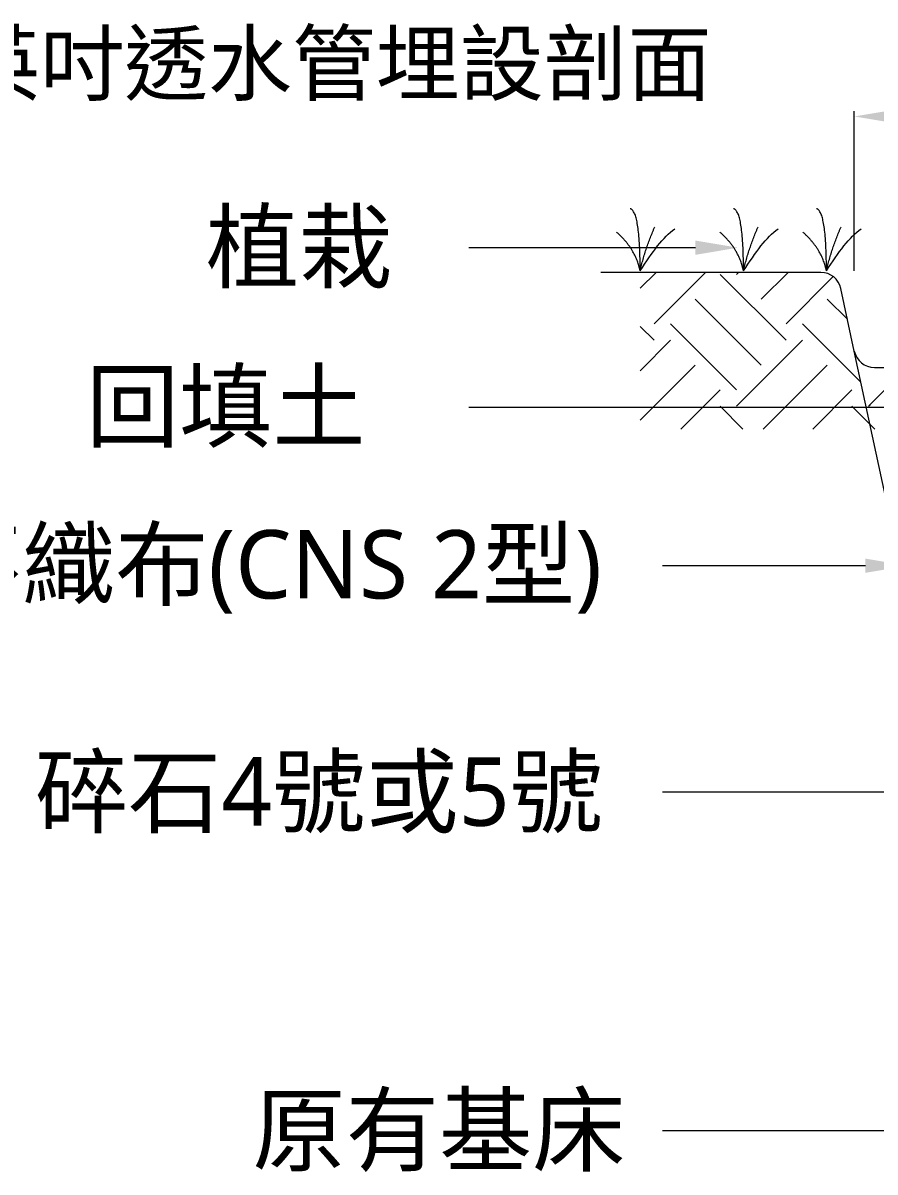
# Model space of a CAD drawing. Header units: millimetres. Extents: x -1245 to 7283, y 1609 to 4579.
# Drawn here: x 5995.8 to 6245.1, y 3536 to 3872.3 of the extents above; entities that cross this region are included whole.
import ezdxf

# ---------------------------------------------------------------- set-up
doc = ezdxf.new("R2010")
doc.units = ezdxf.units.MM
doc.styles.add('微軟正黑體-20', font='Microsoft JhengHei.ttf', dxfattribs={"height": 20})

msp = doc.modelspace()

# ---------------------------------------------------------------- linework, layer by layer
at = {"lineweight": 5}
for p, q in [((6239.05, 3799.75), (6239.05, 3846.46)), ((6192.57, 3806.51), (6126.24, 3806.51)), ((6229.27, 3799.28), (6164.89, 3799.28)), ((6239.05, 3776.24), (6235.14, 3794.54)), ((6281.85, 3576.37), (6239.05, 3776.24)), ((6244.92, 3771.49), (6614.31, 3771.49)), ((6275.07, 3759.71), (6126.24, 3759.71)), ((6242.3, 3713.44), (6182.93, 3713.44)), ((6335.32, 3647.18), (6182.93, 3647.18)), ((6380.75, 3548.06), (6182.93, 3548.06))]:
    msp.add_line(p, q, dxfattribs=at)
at = {"linetype": 'Continuous', "lineweight": 5}
for p, q in [((6176.38, 3794.62), (6181.05, 3799.28)), ((6180.47, 3784.23), (6195.52, 3799.28)), ((6219.07, 3779.4), (6199.77, 3798.7)), ((6204.6, 3798.7), (6205.17, 3799.28)), ((6211.83, 3791.47), (6219.65, 3799.28)), ((6219.07, 3784.23), (6232.9, 3798.06)), ((6211.83, 3772.17), (6192.53, 3791.47)), ((6237.05, 3785.55), (6231.14, 3791.47)), ((6180.47, 3779.4), (6176.38, 3783.49)), ((6204.6, 3764.93), (6185.29, 3784.23)), ((6241, 3767.13), (6223.9, 3784.23)), ((6176.38, 3770.49), (6185.29, 3779.4)), ((6204.6, 3760.1), (6223.9, 3779.4)), ((6176.38, 3756.01), (6192.53, 3772.17)), ((6212.41, 3753.44), (6231.14, 3772.17)), ((6243.48, 3760.38), (6254.59, 3771.49)), ((6188.29, 3753.44), (6199.77, 3764.93)), ((6226.89, 3753.44), (6238.37, 3764.93)), ((6206.43, 3753.44), (6199.77, 3760.1)), ((6245.03, 3753.44), (6238.37, 3760.1)), ((6243.2, 3760.1), (6243.65, 3760.55))]:
    msp.add_line(p, q, dxfattribs=at)
at = {"lineweight": 5}
for centre, start, end in [((6229.27, 3793.28), 12.0577, 90), ((6244.92, 3777.49), 192.0577, 270)]:
    msp.add_arc(centre, 6, start, end, dxfattribs=at)
for points, degree in [([(6176.38, 3799.75), (6176.38, 3817.2), (6173.47, 3817.91)], 2), ([(6206.62, 3799.75), (6206.62, 3817.2), (6203.7, 3817.91)], 2), ([(6230.89, 3799.75), (6230.89, 3817.2), (6227.98, 3817.91)], 2), ([(6176.38, 3799.75), (6175.13, 3806.08), (6169.48, 3811.07)], 2), ([(6176.38, 3799.75), (6177.93, 3806.44), (6180.67, 3812.56)], 2), ([(6176.38, 3799.75), (6179.89, 3805.01), (6183.16, 3809.77), (6186.5, 3812.03)], 3), ([(6206.62, 3799.75), (6205.37, 3806.08), (6199.72, 3811.07)], 2), ([(6206.62, 3799.75), (6208.17, 3806.44), (6210.9, 3812.56)], 2), ([(6206.62, 3799.75), (6210.13, 3805.01), (6213.4, 3809.77), (6216.73, 3812.03)], 3), ([(6230.89, 3799.75), (6229.64, 3806.08), (6223.99, 3811.07)], 2), ([(6230.89, 3799.75), (6232.44, 3806.44), (6235.18, 3812.56)], 2), ([(6230.89, 3799.75), (6234.4, 3805.01), (6237.68, 3809.77), (6241.01, 3812.03)], 3)]:
    msp.add_open_spline(points, degree=degree, dxfattribs=at)
for points in [[(6251.43, 3846.98), (6251.43, 3842.85), (6239.05, 3844.91)], [(6192.57, 3808.59), (6205.03, 3806.51), (6192.57, 3804.43)], [(6242.3, 3715.52), (6254.77, 3713.44), (6242.3, 3711.36)]]:
    msp.add_solid(points, dxfattribs=at)

# ---------------------------------------------------------------- texts
at = {"lineweight": 5, "style": '微軟正黑體-20'}
for s, p in [('植栽', (6049.31, 3796.8)), ('回填土', (6014.2, 3750.13)), ('透水不織布(CNS 2型)', (5913.65, 3703.86)), ('碎石4號或5號', (5999.28, 3637.34)), ('原有基床', (6062.96, 3538.35))]:
    msp.add_text(s, height=20, dxfattribs=at).set_placement(p)
at = {"lineweight": 5, "insert": (6080.06, 3859.45), "char_height": 18, "width": 311.0197, "attachment_point": 5, "style": '微軟正黑體-20'}
msp.add_mtext('4英吋透水管埋設剖面', dxfattribs=at)

doc.saveas('drawing.dxf')
